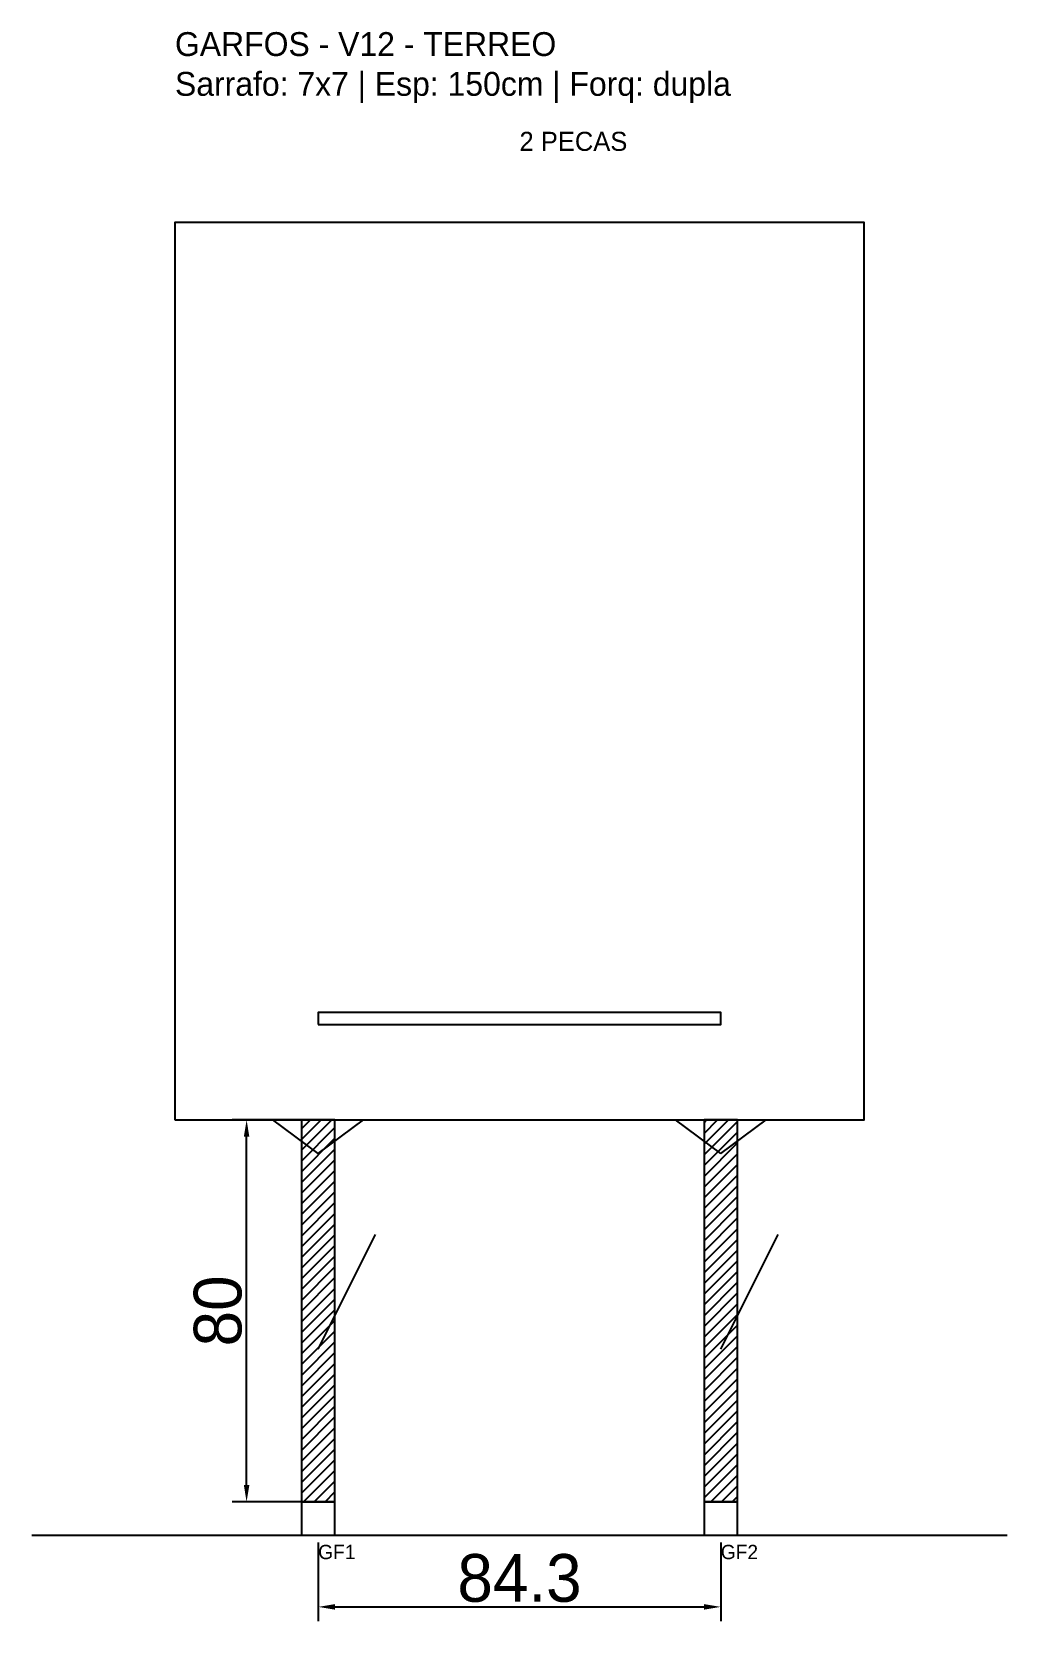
# Model space of a CAD drawing. Header units: metres. Extents: x -30 to 174, y -25 to 308.
import ezdxf

# ---------------------------------------------------------------- set-up
doc = ezdxf.new("R2010")
doc.units = ezdxf.units.M
for name, color, linetype in [('BARRA_ANCORAGEM', 1, 'Continuous'), ('COTA', 241, 'Continuous'), ('GARFOS OK', 3, 'Continuous'), ('NOME DA VIGA', 6, 'Continuous'), ('SARR_7x7', 40, 'Continuous'), ('TIRAS REESCORAMENTO', 252, 'Continuous'), ('VIGAS', 3, 'Continuous')]:
    doc.layers.add(name, color=color, linetype=linetype)
doc.dimstyles.new('EZ DXF', dxfattribs={"dimtxt": 10, "dimasz": 3.5, "dimexe": 3, "dimexo": 1.5, "dimgap": 1, "dimtad": 1, "dimdec": 1, "dimdsep": 46, "dimcen": 2.5, "dimazin": 3, "dimtfac": 1, "dimtmove": 0, "dimatfit": 3})

msp = doc.modelspace()

# ---------------------------------------------------------------- hatches: boundary and pattern name
at = {"layer": 'COTA'}
h = msp.add_hatch(dxfattribs=at)
h.set_pattern_fill('ANSI31', scale=0.5)
h.paths.add_polyline_path([(26.5, 0), (33.5, 0), (33.5, 80), (26.5, 80)])
h = msp.add_hatch(dxfattribs=at)
h.set_pattern_fill('ANSI31', scale=0.5)
h.paths.add_polyline_path([(110.841269, 0), (117.841269, 0), (117.841269, 80), (110.841269, 80)])

# ---------------------------------------------------------------- linework, layer by layer
at = {"layer": 'BARRA_ANCORAGEM'}
for p, q in [((30, 32), (42, 56)), ((114.341269, 32), (126.341269, 56))]:
    msp.add_line(p, q, dxfattribs=at)
at = {"layer": 'GARFOS OK'}
for p, q in [((30, 73), (20.5, 80)), ((20.5, 80), (39.5, 80)), ((30, 73), (39.5, 80)), ((114.341269, 73), (104.841269, 80)), ((104.841269, 80), (123.841269, 80)), ((114.341269, 73), (123.841269, 80))]:
    msp.add_line(p, q, dxfattribs=at)
at = {"layer": 'GARFOS OK', "linetype": 'CONTINUOUS'}
msp.add_line((-30, -7), (174.341269, -7), dxfattribs=at)
at = {"layer": 'GARFOS OK'}
for points in [[(26.5, 0), (33.5, 0), (33.5, 80), (26.5, 80), (26.5, 0)], [(110.841269, 0), (117.841269, 0), (117.841269, 80), (110.841269, 80), (110.841269, 0)]]:
    msp.add_lwpolyline(points, dxfattribs=at)
at = {"layer": 'SARR_7x7'}
for points in [[(26.5, -7), (33.5, -7), (33.5, 0), (26.5, 0), (26.5, -7)], [(110.841269, -7), (117.841269, -7), (117.841269, 0), (110.841269, 0), (110.841269, -7)]]:
    msp.add_lwpolyline(points, dxfattribs=at)
at = {"layer": 'TIRAS REESCORAMENTO'}
msp.add_lwpolyline([(30, 100), (114.341269, 100), (114.341269, 102.5), (30, 102.5), (30, 100)], dxfattribs=at)
at = {"layer": 'VIGAS'}
msp.add_lwpolyline([(0, 80), (144.341269, 80), (144.341269, 268), (0, 268), (0, 80)], dxfattribs=at)

# ---------------------------------------------------------------- texts
at = {"layer": 'NOME DA VIGA'}
for s, height, p in [('2 PECAS', 4, (72.170635, 283)), ('GF1', 3, (30, -12)), ('GF2', 3, (114.341269, -12))]:
    msp.add_text(s, height=height, dxfattribs=at).set_placement(p)
at = {"layer": 'NOME DA VIGA', "insert": (0, 293), "char_height": 5, "attachment_point": 7}
msp.add_mtext('GARFOS - V12 - TERREO\\PSarrafo: 7x7 | Esp: 150cm | Forq: dupla', dxfattribs=at)

# ---------------------------------------------------------------- dimensions: what is measured, and where the dimension line sits
at = {"layer": 'COTA'}
msp.add_linear_dim(base=(15, 0), p1=(30, 0), p2=(30, 80), angle=90, dimstyle='EZ DXF', dxfattribs=at).render()
msp.add_linear_dim(base=(30, -22), p1=(30, -7), p2=(114.341269, -7), dimstyle='EZ DXF', dxfattribs=at).render()

doc.saveas('drawing.dxf')
